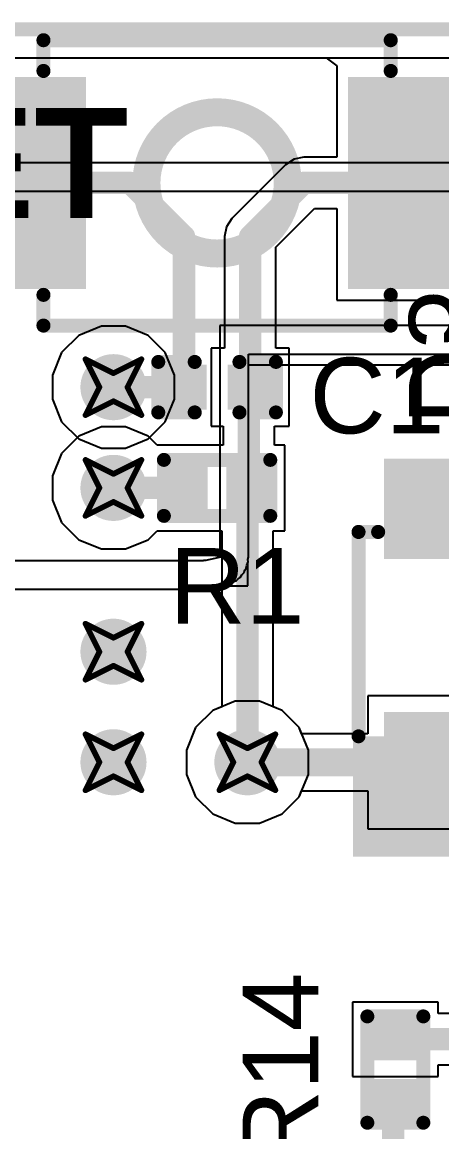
# Model space of a CAD drawing. Header units: inches. Extents: x -6 to 328, y -12 to 81.
# Drawn here: x 4.25 to 8.06, y 26.64 to 36.71 of the extents above; entities that cross this region are included whole.
import ezdxf

# ---------------------------------------------------------------- set-up
doc = ezdxf.new("R2010")
doc.units = ezdxf.units.IN
for name, color, linetype in [('Board Outline', 216, 'Continuous'), ('Bottom Layer', 5, 'Continuous'), ('Bottom Overlay', 54, 'Continuous'), ('Bottom Paste', 16, 'Continuous'), ('Bottom Solder', 6, 'Continuous'), ('Drill Drawing', 1, 'Continuous'), ('Top Layer', 1, 'Continuous'), ('Top Overlay', 2, 'Continuous'), ('Top Paste', 8, 'Continuous'), ('Top Solder', 216, 'Continuous'), ('Via Holes', 16, 'Continuous')]:
    doc.layers.add(name, color=color, linetype=linetype)
doc.styles.add('Arial', font='', dxfattribs={"height": 0.2})
doc.styles.add('Arial_Bold', font='', dxfattribs={"height": 0.2})
doc.styles.get('Arial').set_extended_font_data('Arial')
doc.styles.get('Arial_Bold').set_extended_font_data('Arial', bold=True)

# ---------------------------------------------------------------- blocks, each defined once
blk = doc.blocks.new('SOD_323_B_1')
at = {"layer": 'Bottom Layer'}
for points in [[(-0.75, -0.45), (-1.55, -0.45), (-1.55, 0.45), (-0.75, 0.45)], [(1.55, -0.45), (0.75, -0.45), (0.75, 0.45), (1.55, 0.45)]]:
    blk.add_hatch(color=5, dxfattribs=at).paths.add_polyline_path(points)
at = {"layer": 'Bottom Overlay'}
for points in [[(-2.007, 0.483), (-0.914, 0.483), (-0.914, 0.787), (-2.007, 0.787)], [(-2.007, -0.508), (-1.575, -0.508), (-1.575, 0.508), (-2.007, 0.508)], [(-2.007, -0.787), (-0.914, -0.787), (-0.914, -0.483), (-2.007, -0.483)]]:
    blk.add_hatch(color=54, dxfattribs=at).paths.add_polyline_path(points)
at = {"layer": 'Bottom Paste'}
for points in [[(-0.75, -0.45), (-1.55, -0.45), (-1.55, 0.45), (-0.75, 0.45)], [(1.55, -0.45), (0.75, -0.45), (0.75, 0.45), (1.55, 0.45)]]:
    blk.add_hatch(color=16, dxfattribs=at).paths.add_polyline_path(points)
at = {"layer": 'Bottom Solder'}
for points in [[(-0.695, -0.505), (-1.605, -0.505), (-1.605, 0.505), (-0.695, 0.505)], [(1.605, -0.505), (0.695, -0.505), (0.695, 0.505), (1.605, 0.505)]]:
    blk.add_hatch(color=6, dxfattribs=at).paths.add_polyline_path(points)
at = {"layer": 'Bottom Overlay'}
for points in [[(-0.914, 0.737, 0.127, 0.127, 0), (0.94, 0.737, 0.127, 0.127, 0)], [(0.94, 0.737, 0.127, 0.127, 0), (0.94, 0.559, 0.127, 0.127, 0)], [(0.94, -0.559, 0.127, 0.127, 0), (0.94, -0.737, 0.127, 0.127, 0)], [(-0.914, -0.737, 0.127, 0.127, 0), (0.94, -0.737, 0.127, 0.127, 0)]]:
    blk.add_lwpolyline(points, format="xyseb", dxfattribs=at)
for points in [[(-0.946, 0.737, 0.0635, 0.0635, 1), (-0.883, 0.737, 0.0635, 0.0635, 1)], [(0.908, 0.737, 0.0635, 0.0635, 1), (0.972, 0.737, 0.0635, 0.0635, 1)], [(0.908, 0.737, 0.0635, 0.0635, 1), (0.972, 0.737, 0.0635, 0.0635, 1)], [(0.908, 0.559, 0.0635, 0.0635, 1), (0.972, 0.559, 0.0635, 0.0635, 1)], [(0.908, -0.559, 0.0635, 0.0635, 1), (0.972, -0.559, 0.0635, 0.0635, 1)], [(-0.946, -0.737, 0.0635, 0.0635, 1), (-0.883, -0.737, 0.0635, 0.0635, 1)], [(0.908, -0.737, 0.0635, 0.0635, 1), (0.972, -0.737, 0.0635, 0.0635, 1)], [(0.908, -0.737, 0.0635, 0.0635, 1), (0.972, -0.737, 0.0635, 0.0635, 1)]]:
    blk.add_lwpolyline(points, format="xyseb", close=True, dxfattribs=at)
blk = doc.blocks.new('B3U_1000P_10')
at = {"layer": 'Top Layer'}
for points in [[(-2.11, 0.86), (-1.29, 0.86), (-1.29, -0.86), (-2.11, -0.86)], [(1.29, 0.86), (2.11, 0.86), (2.11, -0.86), (1.29, -0.86)]]:
    blk.add_hatch(color=1, dxfattribs=at).paths.add_polyline_path(points)
at = {"layer": 'Top Paste'}
for points in [[(-2.11, 0.86), (-1.29, 0.86), (-1.29, -0.86), (-2.11, -0.86)], [(1.29, 0.86), (2.11, 0.86), (2.11, -0.86), (1.29, -0.86)]]:
    blk.add_hatch(color=8, dxfattribs=at).paths.add_polyline_path(points)
at = {"layer": 'Top Solder'}
for points in [[(-2.212, 0.962), (-1.188, 0.962), (-1.188, -0.962), (-2.212, -0.962)], [(1.188, 0.962), (2.212, 0.962), (2.212, -0.962), (1.188, -0.962)]]:
    blk.add_hatch(color=216, dxfattribs=at).paths.add_polyline_path(points)
at = {"layer": 'Top Overlay'}
for points in [[(1.575, 1.295, 0.127, 0.127, 0), (-1.575, 1.295, 0.127, 0.127, 0)], [(-1.575, 1.295, 0.127, 0.127, 0), (-1.575, 1.016, 0.127, 0.127, 0)], [(1.575, 1.295, 0.127, 0.127, 0), (1.575, 1.016, 0.127, 0.127, 0)], [(-1.575, -1.016, 0.127, 0.127, 0), (-1.575, -1.295, 0.127, 0.127, 0)], [(1.575, -1.016, 0.127, 0.127, 0), (1.575, -1.295, 0.127, 0.127, 0)], [(1.575, -1.295, 0.127, 0.127, 0), (-1.575, -1.295, 0.127, 0.127, 0)]]:
    blk.add_lwpolyline(points, format="xyseb", dxfattribs=at)
for points in [[(-1.607, 1.295, 0.0635, 0.0635, 1), (-1.543, 1.295, 0.0635, 0.0635, 1)], [(-1.607, 1.295, 0.0635, 0.0635, 1), (-1.543, 1.295, 0.0635, 0.0635, 1)], [(1.543, 1.295, 0.0635, 0.0635, 1), (1.607, 1.295, 0.0635, 0.0635, 1)], [(1.543, 1.295, 0.0635, 0.0635, 1), (1.607, 1.295, 0.0635, 0.0635, 1)], [(-1.607, 1.016, 0.0635, 0.0635, 1), (-1.543, 1.016, 0.0635, 0.0635, 1)], [(1.543, 1.016, 0.0635, 0.0635, 1), (1.607, 1.016, 0.0635, 0.0635, 1)], [(0.641, 0, 0.254, 0.254, 1), (-0.641, 0, 0.254, 0.254, 1)], [(-0.705, 0, 0.127, 0.127, 1), (-0.578, 0, 0.127, 0.127, 1)], [(0.578, 0, 0.127, 0.127, 1), (0.705, 0, 0.127, 0.127, 1)], [(-1.607, -1.016, 0.0635, 0.0635, 1), (-1.543, -1.016, 0.0635, 0.0635, 1)], [(1.543, -1.016, 0.0635, 0.0635, 1), (1.607, -1.016, 0.0635, 0.0635, 1)], [(-1.607, -1.295, 0.0635, 0.0635, 1), (-1.543, -1.295, 0.0635, 0.0635, 1)], [(-1.607, -1.295, 0.0635, 0.0635, 1), (-1.543, -1.295, 0.0635, 0.0635, 1)], [(1.543, -1.295, 0.0635, 0.0635, 1), (1.607, -1.295, 0.0635, 0.0635, 1)], [(1.543, -1.295, 0.0635, 0.0635, 1), (1.607, -1.295, 0.0635, 0.0635, 1)]]:
    blk.add_lwpolyline(points, format="xyseb", close=True, dxfattribs=at)
blk = doc.blocks.new('R___0201_19')
at = {"layer": 'Top Layer'}
for points in [[(-0.41, 0.185), (-0.14, 0.185), (-0.14, -0.185), (-0.41, -0.185)], [(0.14, 0.185), (0.41, 0.185), (0.41, -0.185), (0.14, -0.185)]]:
    blk.add_hatch(color=1, dxfattribs=at).paths.add_polyline_path(points)
at = {"layer": 'Top Paste'}
for points in [[(-0.41, 0.185), (-0.14, 0.185), (-0.14, -0.185), (-0.41, -0.185)], [(0.14, 0.185), (0.41, 0.185), (0.41, -0.185), (0.14, -0.185)]]:
    blk.add_hatch(color=8, dxfattribs=at).paths.add_polyline_path(points)
at = {"layer": 'Top Solder'}
for points in [[(-0.465, 0.24), (-0.085, 0.24), (-0.085, -0.24), (-0.465, -0.24)], [(0.085, 0.24), (0.465, 0.24), (0.465, -0.24), (0.085, -0.24)]]:
    blk.add_hatch(color=216, dxfattribs=at).paths.add_polyline_path(points)
at = {"layer": 'Top Overlay'}
for points in [[(-0.483, 0.254, 0.127, 0.127, 0), (0.483, 0.254, 0.127, 0.127, 0)], [(-0.483, 0.254, 0.127, 0.127, 0), (-0.483, -0.254, 0.127, 0.127, 0)], [(0.483, 0.254, 0.127, 0.127, 0), (0.483, -0.254, 0.127, 0.127, 0)], [(-0.483, -0.254, 0.127, 0.127, 0), (0.483, -0.254, 0.127, 0.127, 0)]]:
    blk.add_lwpolyline(points, format="xyseb", dxfattribs=at)
for points in [[(-0.514, 0.254, 0.0635, 0.0635, 1), (-0.451, 0.254, 0.0635, 0.0635, 1)], [(-0.514, 0.254, 0.0635, 0.0635, 1), (-0.451, 0.254, 0.0635, 0.0635, 1)], [(0.451, 0.254, 0.0635, 0.0635, 1), (0.514, 0.254, 0.0635, 0.0635, 1)], [(0.451, 0.254, 0.0635, 0.0635, 1), (0.514, 0.254, 0.0635, 0.0635, 1)], [(-0.514, -0.254, 0.0635, 0.0635, 1), (-0.451, -0.254, 0.0635, 0.0635, 1)], [(-0.514, -0.254, 0.0635, 0.0635, 1), (-0.451, -0.254, 0.0635, 0.0635, 1)], [(0.451, -0.254, 0.0635, 0.0635, 1), (0.514, -0.254, 0.0635, 0.0635, 1)], [(0.451, -0.254, 0.0635, 0.0635, 1), (0.514, -0.254, 0.0635, 0.0635, 1)]]:
    blk.add_lwpolyline(points, format="xyseb", close=True, dxfattribs=at)
blk = doc.blocks.new('R___0201_32')
at = {"layer": 'Top Layer'}
for points in [[(-0.41, 0.185), (-0.14, 0.185), (-0.14, -0.185), (-0.41, -0.185)], [(0.14, 0.185), (0.41, 0.185), (0.41, -0.185), (0.14, -0.185)]]:
    blk.add_hatch(color=1, dxfattribs=at).paths.add_polyline_path(points)
at = {"layer": 'Top Paste'}
for points in [[(-0.41, 0.185), (-0.14, 0.185), (-0.14, -0.185), (-0.41, -0.185)], [(0.14, 0.185), (0.41, 0.185), (0.41, -0.185), (0.14, -0.185)]]:
    blk.add_hatch(color=8, dxfattribs=at).paths.add_polyline_path(points)
at = {"layer": 'Top Solder'}
for points in [[(-0.465, 0.24), (-0.085, 0.24), (-0.085, -0.24), (-0.465, -0.24)], [(0.085, 0.24), (0.465, 0.24), (0.465, -0.24), (0.085, -0.24)]]:
    blk.add_hatch(color=216, dxfattribs=at).paths.add_polyline_path(points)
at = {"layer": 'Top Overlay'}
for points in [[(-0.483, -0.254, 0.127, 0.127, 0), (-0.483, 0.254, 0.127, 0.127, 0)], [(-0.483, 0.254, 0.127, 0.127, 0), (0.483, 0.254, 0.127, 0.127, 0)], [(0.483, -0.254, 0.127, 0.127, 0), (0.483, 0.254, 0.127, 0.127, 0)], [(-0.483, -0.254, 0.127, 0.127, 0), (0.483, -0.254, 0.127, 0.127, 0)]]:
    blk.add_lwpolyline(points, format="xyseb", dxfattribs=at)
for points in [[(-0.514, 0.254, 0.0635, 0.0635, 1), (-0.451, 0.254, 0.0635, 0.0635, 1)], [(-0.514, 0.254, 0.0635, 0.0635, 1), (-0.451, 0.254, 0.0635, 0.0635, 1)], [(0.451, 0.254, 0.0635, 0.0635, 1), (0.514, 0.254, 0.0635, 0.0635, 1)], [(0.451, 0.254, 0.0635, 0.0635, 1), (0.514, 0.254, 0.0635, 0.0635, 1)], [(-0.514, -0.254, 0.0635, 0.0635, 1), (-0.451, -0.254, 0.0635, 0.0635, 1)], [(-0.514, -0.254, 0.0635, 0.0635, 1), (-0.451, -0.254, 0.0635, 0.0635, 1)], [(0.451, -0.254, 0.0635, 0.0635, 1), (0.514, -0.254, 0.0635, 0.0635, 1)], [(0.451, -0.254, 0.0635, 0.0635, 1), (0.514, -0.254, 0.0635, 0.0635, 1)]]:
    blk.add_lwpolyline(points, format="xyseb", close=True, dxfattribs=at)
blk = doc.blocks.new('CAP_0201_81')
at = {"layer": 'Top Layer'}
for points in [[(-0.45, 0.15), (-0.15, 0.15), (-0.15, -0.15), (-0.45, -0.15)], [(0.15, 0.15), (0.45, 0.15), (0.45, -0.15), (0.15, -0.15)]]:
    blk.add_hatch(color=1, dxfattribs=at).paths.add_polyline_path(points)
at = {"layer": 'Top Paste'}
for points in [[(-0.45, 0.15), (-0.15, 0.15), (-0.15, -0.15), (-0.45, -0.15)], [(0.15, 0.15), (0.45, 0.15), (0.45, -0.15), (0.15, -0.15)]]:
    blk.add_hatch(color=8, dxfattribs=at).paths.add_polyline_path(points)
at = {"layer": 'Top Solder'}
for points in [[(-0.505, 0.205), (-0.095, 0.205), (-0.095, -0.205), (-0.505, -0.205)], [(0.095, 0.205), (0.505, 0.205), (0.505, -0.205), (0.095, -0.205)]]:
    blk.add_hatch(color=216, dxfattribs=at).paths.add_polyline_path(points)
at = {"layer": 'Top Overlay'}
for points in [[(-0.203, 0.229, 0.127, 0.127, 0), (-0.533, 0.229, 0.127, 0.127, 0)], [(-0.533, 0.229, 0.127, 0.127, 0), (-0.533, -0.229, 0.127, 0.127, 0)], [(0.533, 0.229, 0.127, 0.127, 0), (0.203, 0.229, 0.127, 0.127, 0)], [(0.533, 0.229, 0.127, 0.127, 0), (0.533, -0.229, 0.127, 0.127, 0)], [(-0.203, -0.229, 0.127, 0.127, 0), (-0.533, -0.229, 0.127, 0.127, 0)], [(0.533, -0.229, 0.127, 0.127, 0), (0.203, -0.229, 0.127, 0.127, 0)]]:
    blk.add_lwpolyline(points, format="xyseb", dxfattribs=at)
for points in [[(-0.565, 0.229, 0.0635, 0.0635, 1), (-0.502, 0.229, 0.0635, 0.0635, 1)], [(-0.565, 0.229, 0.0635, 0.0635, 1), (-0.502, 0.229, 0.0635, 0.0635, 1)], [(-0.235, 0.229, 0.0635, 0.0635, 1), (-0.171, 0.229, 0.0635, 0.0635, 1)], [(0.171, 0.229, 0.0635, 0.0635, 1), (0.235, 0.229, 0.0635, 0.0635, 1)], [(0.502, 0.229, 0.0635, 0.0635, 1), (0.565, 0.229, 0.0635, 0.0635, 1)], [(0.502, 0.229, 0.0635, 0.0635, 1), (0.565, 0.229, 0.0635, 0.0635, 1)], [(-0.565, -0.229, 0.0635, 0.0635, 1), (-0.502, -0.229, 0.0635, 0.0635, 1)], [(-0.565, -0.229, 0.0635, 0.0635, 1), (-0.502, -0.229, 0.0635, 0.0635, 1)], [(-0.235, -0.229, 0.0635, 0.0635, 1), (-0.171, -0.229, 0.0635, 0.0635, 1)], [(0.171, -0.229, 0.0635, 0.0635, 1), (0.235, -0.229, 0.0635, 0.0635, 1)], [(0.502, -0.229, 0.0635, 0.0635, 1), (0.565, -0.229, 0.0635, 0.0635, 1)], [(0.502, -0.229, 0.0635, 0.0635, 1), (0.565, -0.229, 0.0635, 0.0635, 1)]]:
    blk.add_lwpolyline(points, format="xyseb", close=True, dxfattribs=at)

msp = doc.modelspace()

# ---------------------------------------------------------------- hatches: boundary and pattern name
at = {"layer": 'Bottom Layer'}
h = msp.add_hatch(color=5, dxfattribs=at)
edge = h.paths.add_edge_path()
edge.add_arc((5.08, 33.401), 0.3, 0, 360)
h = msp.add_hatch(color=5, dxfattribs=at)
edge = h.paths.add_edge_path()
edge.add_arc((5.08, 32.487), 0.3, 0, 360)
h = msp.add_hatch(color=5, dxfattribs=at)
edge = h.paths.add_edge_path()
edge.add_arc((5.08, 31), 0.3, 0, 360)
h = msp.add_hatch(color=5, dxfattribs=at)
edge = h.paths.add_edge_path()
edge.add_arc((5.08, 29.997), 0.3, 0, 360)
h = msp.add_hatch(color=5, dxfattribs=at)
edge = h.paths.add_edge_path()
edge.add_arc((6.295, 29.997), 0.3, 0, 360)
at = {"layer": 'Top Layer'}
h = msp.add_hatch(color=1, dxfattribs=at)
edge = h.paths.add_edge_path()
edge.add_arc((5.08, 33.401), 0.3, 0, 360)
h = msp.add_hatch(color=1, dxfattribs=at)
edge = h.paths.add_edge_path()
edge.add_arc((5.08, 32.487), 0.3, 0, 360)
h = msp.add_hatch(color=1, dxfattribs=at)
edge = h.paths.add_edge_path()
edge.add_arc((5.08, 31), 0.3, 0, 360)
h = msp.add_hatch(color=1, dxfattribs=at)
edge = h.paths.add_edge_path()
edge.add_arc((5.08, 29.997), 0.3, 0, 360)
h = msp.add_hatch(color=1, dxfattribs=at)
edge = h.paths.add_edge_path()
edge.add_arc((6.295, 29.997), 0.3, 0, 360)
at = {"layer": 'Via Holes'}
h = msp.add_hatch(color=7, dxfattribs=at)
edge = h.paths.add_edge_path()
edge.add_arc((5.08, 33.401), 0.15, 0, 360)
h = msp.add_hatch(color=7, dxfattribs=at)
edge = h.paths.add_edge_path()
edge.add_arc((5.08, 32.487), 0.15, 0, 360)
h = msp.add_hatch(color=7, dxfattribs=at)
edge = h.paths.add_edge_path()
edge.add_arc((5.08, 31), 0.15, 0, 360)
h = msp.add_hatch(color=7, dxfattribs=at)
edge = h.paths.add_edge_path()
edge.add_arc((5.08, 29.997), 0.15, 0, 360)
h = msp.add_hatch(color=7, dxfattribs=at)
edge = h.paths.add_edge_path()
edge.add_arc((6.295, 29.997), 0.15, 0, 360)

# ---------------------------------------------------------------- linework, layer by layer
at = {"layer": 'Board Outline'}
msp.add_lwpolyline([(-1.407, 36.65, 0.127, 0.127, 0), (32.407, 36.65, 0.127, 0.127, 0)], format="xyseb", dxfattribs=at)
at = {"layer": 'Bottom Layer'}
for p, q in [((-1.3, 36.391), (32.3, 36.391)), ((23.673, 35.438), (-0.559, 35.438)), ((-0.533, 35.179), (23.556, 35.179)), ((4.97, 33.955), (4.766, 33.871)), ((5.19, 33.955), (4.97, 33.955)), ((5.394, 33.871), (5.19, 33.955)), ((14.594, 33.96), (6.045, 33.96)), ((6.045, 33.96), (6.045, 31.862)), ((4.766, 33.871), (4.61, 33.715)), ((5.55, 33.715), (5.394, 33.871)), ((4.61, 33.715), (4.526, 33.511)), ((5.634, 33.511), (5.55, 33.715)), ((6.304, 31.857), (6.304, 33.701)), ((6.304, 33.701), (12.433, 33.701)), ((6.304, 31.857), (6.304, 33.604)), ((6.304, 33.604), (11.836, 33.604)), ((4.526, 33.511), (4.526, 33.291)), ((5.634, 33.291), (5.634, 33.511)), ((4.526, 33.291), (4.61, 33.087)), ((5.55, 33.087), (5.634, 33.291)), ((4.61, 33.087), (4.766, 32.931)), ((5.394, 32.931), (5.55, 33.087)), ((4.766, 32.931), (4.97, 32.847)), ((5.19, 32.847), (5.394, 32.931)), ((4.97, 32.847), (5.19, 32.847)), ((5.895, 31.826), (1.665, 31.826)), ((5.9, 31.827), (5.895, 31.826)), ((5.918, 31.827), (5.9, 31.827)), ((5.942, 31.833), (5.918, 31.827)), ((5.945, 31.833), (5.942, 31.833)), ((6.04, 31.856), (5.945, 31.833)), ((6.044, 31.857), (6.04, 31.856)), ((6.045, 31.862), (6.044, 31.857)), ((6.3, 31.836), (6.304, 31.857)), ((6.3, 31.837), (6.304, 31.857)), ((6.301, 31.817), (6.3, 31.837)), ((6.301, 31.815), (6.3, 31.836)), ((6.265, 31.72), (6.273, 31.74)), ((6.273, 31.74), (6.284, 31.758)), ((6.284, 31.758), (6.29, 31.787)), ((6.29, 31.787), (6.301, 31.815)), ((6.299, 31.812), (6.301, 31.817)), ((6.299, 31.598), (6.299, 31.812)), ((6.144, 31.618), (6.169, 31.634)), ((6.169, 31.634), (6.196, 31.646)), ((6.196, 31.646), (6.211, 31.662)), ((6.211, 31.662), (6.228, 31.674)), ((6.228, 31.674), (6.245, 31.698)), ((6.245, 31.698), (6.265, 31.72)), ((1.906, 31.567), (5.895, 31.567)), ((2.078, 31.567), (5.92, 31.567)), ((5.895, 31.567), (5.9, 31.568)), ((5.9, 31.568), (5.92, 31.568)), ((5.92, 31.567), (5.951, 31.573)), ((5.92, 31.568), (5.94, 31.572)), ((5.94, 31.572), (5.945, 31.572)), ((5.945, 31.572), (5.951, 31.573)), ((5.951, 31.573), (5.954, 31.575)), ((5.951, 31.573), (5.982, 31.575)), ((5.954, 31.575), (5.982, 31.576)), ((5.982, 31.575), (6.076, 31.598)), ((5.982, 31.576), (6, 31.58)), ((6, 31.58), (6.104, 31.605)), ((6.076, 31.598), (6.299, 31.598)), ((6.104, 31.605), (6.124, 31.613)), ((6.124, 31.613), (6.144, 31.618)), ((6.185, 30.551), (5.981, 30.467)), ((6.185, 30.551), (5.981, 30.467)), ((6.405, 30.551), (6.185, 30.551)), ((6.405, 30.551), (6.185, 30.551)), ((6.609, 30.467), (6.405, 30.551)), ((6.609, 30.467), (6.405, 30.551)), ((8.693, 30.601), (7.387, 30.601)), ((7.387, 30.601), (7.387, 30.256)), ((8.693, 30.601), (7.387, 30.601)), ((7.387, 30.601), (7.387, 30.256)), ((5.981, 30.467), (5.825, 30.311)), ((5.981, 30.467), (5.825, 30.311)), ((6.764, 30.311), (6.609, 30.467)), ((6.764, 30.311), (6.609, 30.467)), ((5.825, 30.311), (5.741, 30.108)), ((5.825, 30.311), (5.741, 30.108)), ((6.787, 30.256), (6.764, 30.311)), ((6.787, 30.256), (6.764, 30.311)), ((7.387, 30.256), (6.787, 30.256)), ((7.387, 30.256), (6.787, 30.256)), ((5.741, 30.108), (5.741, 29.887)), ((5.741, 30.108), (5.741, 29.887)), ((5.741, 29.887), (5.825, 29.684)), ((5.741, 29.887), (5.825, 29.684)), ((6.764, 29.684), (6.787, 29.738)), ((6.764, 29.684), (6.787, 29.738)), ((6.787, 29.738), (7.387, 29.738)), ((6.787, 29.738), (7.387, 29.738)), ((7.387, 29.738), (7.387, 29.394)), ((7.387, 29.738), (7.387, 29.394)), ((5.825, 29.684), (5.981, 29.528)), ((5.825, 29.684), (5.981, 29.528)), ((6.609, 29.528), (6.764, 29.684)), ((6.609, 29.528), (6.764, 29.684)), ((5.981, 29.528), (6.185, 29.443)), ((5.981, 29.528), (6.185, 29.443)), ((6.405, 29.443), (6.609, 29.528)), ((6.405, 29.443), (6.609, 29.528)), ((6.185, 29.443), (6.405, 29.443)), ((6.185, 29.443), (6.405, 29.443)), ((7.387, 29.394), (8.693, 29.394)), ((7.387, 29.394), (8.693, 29.394))]:
    msp.add_line(p, q, dxfattribs=at)
msp.add_lwpolyline([(6.295, 29.997, 0.254, 0.254, 0), (10.439, 29.997, 0.254, 0.254, 0)], format="xyseb", dxfattribs=at)
msp.add_lwpolyline([(6.231, 29.997, 0.127, 0.127, 1), (6.358, 29.997, 0.127, 0.127, 1)], format="xyseb", close=True, dxfattribs=at)
at = {"layer": 'Drill Drawing'}
for points in [[(4.826, 33.655, 0.0508, 0.0508, 0), (5.08, 33.528, 0.0508, 0.0508, 0)], [(4.826, 33.655, 0.0508, 0.0508, 0), (4.953, 33.401, 0.0508, 0.0508, 0)], [(5.08, 33.528, 0.0508, 0.0508, 0), (5.334, 33.655, 0.0508, 0.0508, 0)], [(5.207, 33.401, 0.0508, 0.0508, 0), (5.334, 33.655, 0.0508, 0.0508, 0)], [(4.826, 33.147, 0.0508, 0.0508, 0), (4.953, 33.401, 0.0508, 0.0508, 0)], [(5.207, 33.401, 0.0508, 0.0508, 0), (5.334, 33.147, 0.0508, 0.0508, 0)], [(4.826, 33.147, 0.0508, 0.0508, 0), (5.08, 33.274, 0.0508, 0.0508, 0)], [(5.08, 33.274, 0.0508, 0.0508, 0), (5.334, 33.147, 0.0508, 0.0508, 0)], [(4.826, 32.741, 0.0508, 0.0508, 0), (5.08, 32.614, 0.0508, 0.0508, 0)], [(4.826, 32.741, 0.0508, 0.0508, 0), (4.953, 32.487, 0.0508, 0.0508, 0)], [(5.08, 32.614, 0.0508, 0.0508, 0), (5.334, 32.741, 0.0508, 0.0508, 0)], [(5.207, 32.487, 0.0508, 0.0508, 0), (5.334, 32.741, 0.0508, 0.0508, 0)], [(4.826, 32.233, 0.0508, 0.0508, 0), (4.953, 32.487, 0.0508, 0.0508, 0)], [(5.207, 32.487, 0.0508, 0.0508, 0), (5.334, 32.233, 0.0508, 0.0508, 0)], [(4.826, 32.233, 0.0508, 0.0508, 0), (5.08, 32.36, 0.0508, 0.0508, 0)], [(5.08, 32.36, 0.0508, 0.0508, 0), (5.334, 32.233, 0.0508, 0.0508, 0)], [(4.826, 31.254, 0.0508, 0.0508, 0), (5.08, 31.127, 0.0508, 0.0508, 0)], [(4.826, 31.254, 0.0508, 0.0508, 0), (4.953, 31, 0.0508, 0.0508, 0)], [(5.08, 31.127, 0.0508, 0.0508, 0), (5.334, 31.254, 0.0508, 0.0508, 0)], [(5.207, 31, 0.0508, 0.0508, 0), (5.334, 31.254, 0.0508, 0.0508, 0)], [(4.826, 30.746, 0.0508, 0.0508, 0), (4.953, 31, 0.0508, 0.0508, 0)], [(5.207, 31, 0.0508, 0.0508, 0), (5.334, 30.746, 0.0508, 0.0508, 0)], [(4.826, 30.746, 0.0508, 0.0508, 0), (5.08, 30.873, 0.0508, 0.0508, 0)], [(5.08, 30.873, 0.0508, 0.0508, 0), (5.334, 30.746, 0.0508, 0.0508, 0)], [(4.826, 30.251, 0.0508, 0.0508, 0), (5.08, 30.124, 0.0508, 0.0508, 0)], [(4.826, 30.251, 0.0508, 0.0508, 0), (4.953, 29.997, 0.0508, 0.0508, 0)], [(5.08, 30.124, 0.0508, 0.0508, 0), (5.334, 30.251, 0.0508, 0.0508, 0)], [(5.207, 29.997, 0.0508, 0.0508, 0), (5.334, 30.251, 0.0508, 0.0508, 0)], [(6.041, 30.251, 0.0508, 0.0508, 0), (6.295, 30.124, 0.0508, 0.0508, 0)], [(6.041, 30.251, 0.0508, 0.0508, 0), (6.168, 29.997, 0.0508, 0.0508, 0)], [(6.295, 30.124, 0.0508, 0.0508, 0), (6.549, 30.251, 0.0508, 0.0508, 0)], [(6.422, 29.997, 0.0508, 0.0508, 0), (6.549, 30.251, 0.0508, 0.0508, 0)], [(4.826, 29.743, 0.0508, 0.0508, 0), (4.953, 29.997, 0.0508, 0.0508, 0)], [(5.207, 29.997, 0.0508, 0.0508, 0), (5.334, 29.743, 0.0508, 0.0508, 0)], [(6.041, 29.743, 0.0508, 0.0508, 0), (6.168, 29.997, 0.0508, 0.0508, 0)], [(6.422, 29.997, 0.0508, 0.0508, 0), (6.549, 29.743, 0.0508, 0.0508, 0)], [(4.826, 29.743, 0.0508, 0.0508, 0), (5.08, 29.87, 0.0508, 0.0508, 0)], [(5.08, 29.87, 0.0508, 0.0508, 0), (5.334, 29.743, 0.0508, 0.0508, 0)], [(6.041, 29.743, 0.0508, 0.0508, 0), (6.295, 29.87, 0.0508, 0.0508, 0)], [(6.295, 29.87, 0.0508, 0.0508, 0), (6.549, 29.743, 0.0508, 0.0508, 0)]]:
    msp.add_lwpolyline(points, format="xyseb", dxfattribs=at)
for points in [[(4.813, 33.655, 0.0254, 0.0254, 1), (4.839, 33.655, 0.0254, 0.0254, 1)], [(4.813, 33.655, 0.0254, 0.0254, 1), (4.839, 33.655, 0.0254, 0.0254, 1)], [(5.321, 33.655, 0.0254, 0.0254, 1), (5.347, 33.655, 0.0254, 0.0254, 1)], [(5.321, 33.655, 0.0254, 0.0254, 1), (5.347, 33.655, 0.0254, 0.0254, 1)], [(5.067, 33.528, 0.0254, 0.0254, 1), (5.093, 33.528, 0.0254, 0.0254, 1)], [(5.067, 33.528, 0.0254, 0.0254, 1), (5.093, 33.528, 0.0254, 0.0254, 1)], [(4.94, 33.401, 0.0254, 0.0254, 1), (4.966, 33.401, 0.0254, 0.0254, 1)], [(4.94, 33.401, 0.0254, 0.0254, 1), (4.966, 33.401, 0.0254, 0.0254, 1)], [(5.194, 33.401, 0.0254, 0.0254, 1), (5.22, 33.401, 0.0254, 0.0254, 1)], [(5.194, 33.401, 0.0254, 0.0254, 1), (5.22, 33.401, 0.0254, 0.0254, 1)], [(5.067, 33.274, 0.0254, 0.0254, 1), (5.093, 33.274, 0.0254, 0.0254, 1)], [(5.067, 33.274, 0.0254, 0.0254, 1), (5.093, 33.274, 0.0254, 0.0254, 1)], [(4.813, 33.147, 0.0254, 0.0254, 1), (4.839, 33.147, 0.0254, 0.0254, 1)], [(4.813, 33.147, 0.0254, 0.0254, 1), (4.839, 33.147, 0.0254, 0.0254, 1)], [(5.321, 33.147, 0.0254, 0.0254, 1), (5.347, 33.147, 0.0254, 0.0254, 1)], [(5.321, 33.147, 0.0254, 0.0254, 1), (5.347, 33.147, 0.0254, 0.0254, 1)], [(4.813, 32.741, 0.0254, 0.0254, 1), (4.839, 32.741, 0.0254, 0.0254, 1)], [(4.813, 32.741, 0.0254, 0.0254, 1), (4.839, 32.741, 0.0254, 0.0254, 1)], [(5.321, 32.741, 0.0254, 0.0254, 1), (5.347, 32.741, 0.0254, 0.0254, 1)], [(5.321, 32.741, 0.0254, 0.0254, 1), (5.347, 32.741, 0.0254, 0.0254, 1)], [(5.067, 32.614, 0.0254, 0.0254, 1), (5.093, 32.614, 0.0254, 0.0254, 1)], [(5.067, 32.614, 0.0254, 0.0254, 1), (5.093, 32.614, 0.0254, 0.0254, 1)], [(4.94, 32.487, 0.0254, 0.0254, 1), (4.966, 32.487, 0.0254, 0.0254, 1)], [(4.94, 32.487, 0.0254, 0.0254, 1), (4.966, 32.487, 0.0254, 0.0254, 1)], [(5.194, 32.487, 0.0254, 0.0254, 1), (5.22, 32.487, 0.0254, 0.0254, 1)], [(5.194, 32.487, 0.0254, 0.0254, 1), (5.22, 32.487, 0.0254, 0.0254, 1)], [(5.067, 32.36, 0.0254, 0.0254, 1), (5.093, 32.36, 0.0254, 0.0254, 1)], [(5.067, 32.36, 0.0254, 0.0254, 1), (5.093, 32.36, 0.0254, 0.0254, 1)], [(4.813, 32.233, 0.0254, 0.0254, 1), (4.839, 32.233, 0.0254, 0.0254, 1)], [(4.813, 32.233, 0.0254, 0.0254, 1), (4.839, 32.233, 0.0254, 0.0254, 1)], [(5.321, 32.233, 0.0254, 0.0254, 1), (5.347, 32.233, 0.0254, 0.0254, 1)], [(5.321, 32.233, 0.0254, 0.0254, 1), (5.347, 32.233, 0.0254, 0.0254, 1)], [(4.813, 31.254, 0.0254, 0.0254, 1), (4.839, 31.254, 0.0254, 0.0254, 1)], [(4.813, 31.254, 0.0254, 0.0254, 1), (4.839, 31.254, 0.0254, 0.0254, 1)], [(5.321, 31.254, 0.0254, 0.0254, 1), (5.347, 31.254, 0.0254, 0.0254, 1)], [(5.321, 31.254, 0.0254, 0.0254, 1), (5.347, 31.254, 0.0254, 0.0254, 1)], [(5.067, 31.127, 0.0254, 0.0254, 1), (5.093, 31.127, 0.0254, 0.0254, 1)], [(5.067, 31.127, 0.0254, 0.0254, 1), (5.093, 31.127, 0.0254, 0.0254, 1)], [(4.94, 31, 0.0254, 0.0254, 1), (4.966, 31, 0.0254, 0.0254, 1)], [(4.94, 31, 0.0254, 0.0254, 1), (4.966, 31, 0.0254, 0.0254, 1)], [(5.194, 31, 0.0254, 0.0254, 1), (5.22, 31, 0.0254, 0.0254, 1)], [(5.194, 31, 0.0254, 0.0254, 1), (5.22, 31, 0.0254, 0.0254, 1)], [(5.067, 30.873, 0.0254, 0.0254, 1), (5.093, 30.873, 0.0254, 0.0254, 1)], [(5.067, 30.873, 0.0254, 0.0254, 1), (5.093, 30.873, 0.0254, 0.0254, 1)], [(4.813, 30.746, 0.0254, 0.0254, 1), (4.839, 30.746, 0.0254, 0.0254, 1)], [(4.813, 30.746, 0.0254, 0.0254, 1), (4.839, 30.746, 0.0254, 0.0254, 1)], [(5.321, 30.746, 0.0254, 0.0254, 1), (5.347, 30.746, 0.0254, 0.0254, 1)], [(5.321, 30.746, 0.0254, 0.0254, 1), (5.347, 30.746, 0.0254, 0.0254, 1)], [(4.813, 30.251, 0.0254, 0.0254, 1), (4.839, 30.251, 0.0254, 0.0254, 1)], [(4.813, 30.251, 0.0254, 0.0254, 1), (4.839, 30.251, 0.0254, 0.0254, 1)], [(5.321, 30.251, 0.0254, 0.0254, 1), (5.347, 30.251, 0.0254, 0.0254, 1)], [(5.321, 30.251, 0.0254, 0.0254, 1), (5.347, 30.251, 0.0254, 0.0254, 1)], [(6.028, 30.251, 0.0254, 0.0254, 1), (6.054, 30.251, 0.0254, 0.0254, 1)], [(6.028, 30.251, 0.0254, 0.0254, 1), (6.054, 30.251, 0.0254, 0.0254, 1)], [(6.536, 30.251, 0.0254, 0.0254, 1), (6.562, 30.251, 0.0254, 0.0254, 1)], [(6.536, 30.251, 0.0254, 0.0254, 1), (6.562, 30.251, 0.0254, 0.0254, 1)], [(5.067, 30.124, 0.0254, 0.0254, 1), (5.093, 30.124, 0.0254, 0.0254, 1)], [(5.067, 30.124, 0.0254, 0.0254, 1), (5.093, 30.124, 0.0254, 0.0254, 1)], [(6.282, 30.124, 0.0254, 0.0254, 1), (6.308, 30.124, 0.0254, 0.0254, 1)], [(6.282, 30.124, 0.0254, 0.0254, 1), (6.308, 30.124, 0.0254, 0.0254, 1)], [(4.94, 29.997, 0.0254, 0.0254, 1), (4.966, 29.997, 0.0254, 0.0254, 1)], [(4.94, 29.997, 0.0254, 0.0254, 1), (4.966, 29.997, 0.0254, 0.0254, 1)], [(5.194, 29.997, 0.0254, 0.0254, 1), (5.22, 29.997, 0.0254, 0.0254, 1)], [(5.194, 29.997, 0.0254, 0.0254, 1), (5.22, 29.997, 0.0254, 0.0254, 1)], [(6.155, 29.997, 0.0254, 0.0254, 1), (6.181, 29.997, 0.0254, 0.0254, 1)], [(6.155, 29.997, 0.0254, 0.0254, 1), (6.181, 29.997, 0.0254, 0.0254, 1)], [(6.409, 29.997, 0.0254, 0.0254, 1), (6.435, 29.997, 0.0254, 0.0254, 1)], [(6.409, 29.997, 0.0254, 0.0254, 1), (6.435, 29.997, 0.0254, 0.0254, 1)], [(5.067, 29.87, 0.0254, 0.0254, 1), (5.093, 29.87, 0.0254, 0.0254, 1)], [(5.067, 29.87, 0.0254, 0.0254, 1), (5.093, 29.87, 0.0254, 0.0254, 1)], [(6.282, 29.87, 0.0254, 0.0254, 1), (6.308, 29.87, 0.0254, 0.0254, 1)], [(6.282, 29.87, 0.0254, 0.0254, 1), (6.308, 29.87, 0.0254, 0.0254, 1)], [(4.813, 29.743, 0.0254, 0.0254, 1), (4.839, 29.743, 0.0254, 0.0254, 1)], [(4.813, 29.743, 0.0254, 0.0254, 1), (4.839, 29.743, 0.0254, 0.0254, 1)], [(5.321, 29.743, 0.0254, 0.0254, 1), (5.347, 29.743, 0.0254, 0.0254, 1)], [(5.321, 29.743, 0.0254, 0.0254, 1), (5.347, 29.743, 0.0254, 0.0254, 1)], [(6.028, 29.743, 0.0254, 0.0254, 1), (6.054, 29.743, 0.0254, 0.0254, 1)], [(6.028, 29.743, 0.0254, 0.0254, 1), (6.054, 29.743, 0.0254, 0.0254, 1)], [(6.536, 29.743, 0.0254, 0.0254, 1), (6.562, 29.743, 0.0254, 0.0254, 1)], [(6.536, 29.743, 0.0254, 0.0254, 1), (6.562, 29.743, 0.0254, 0.0254, 1)]]:
    msp.add_lwpolyline(points, format="xyseb", close=True, dxfattribs=at)
at = {"layer": 'Top Layer'}
for p, q in [((-1.3, 36.391), (7.01, 36.391)), ((7.01, 36.391), (7.107, 36.318)), ((7.107, 36.318), (7.107, 36.264)), ((7.107, 36.264), (7.107, 35.488)), ((6.718, 35.471), (6.642, 35.42)), ((6.807, 35.488), (6.718, 35.471)), ((7.107, 35.488), (6.807, 35.488)), ((6.642, 35.42), (6.155, 34.933)), ((6.553, 34.671), (6.904, 35.022)), ((6.904, 35.022), (7.107, 35.022)), ((7.107, 35.022), (7.107, 34.192)), ((6.104, 34.857), (6.087, 34.768)), ((6.155, 34.933), (6.104, 34.857)), ((6.087, 34.768), (6.087, 33.754)), ((6.553, 33.754), (6.553, 34.671)), ((7.107, 34.192), (8.333, 34.192)), ((6.087, 33.754), (5.967, 33.754)), ((5.967, 33.754), (5.967, 33.048)), ((6.673, 33.754), (6.553, 33.754)), ((6.673, 33.048), (6.673, 33.754)), ((4.97, 33.041), (4.766, 32.956)), ((5.19, 33.041), (4.97, 33.041)), ((5.394, 32.956), (5.19, 33.041)), ((5.967, 33.048), (6.074, 33.048)), ((6.074, 33.048), (6.074, 32.875)), ((6.54, 32.875), (6.54, 33.048)), ((6.54, 33.048), (6.673, 33.048)), ((4.766, 32.956), (4.61, 32.8)), ((5.475, 32.875), (5.394, 32.956)), ((6.074, 32.875), (5.475, 32.875)), ((6.633, 32.875), (6.54, 32.875)), ((6.633, 32.098), (6.633, 32.875)), ((4.61, 32.8), (4.526, 32.597)), ((4.526, 32.597), (4.526, 32.376)), ((4.526, 32.376), (4.61, 32.173)), ((4.61, 32.173), (4.766, 32.017)), ((5.394, 32.017), (5.475, 32.098)), ((5.475, 32.098), (6.062, 32.098)), ((6.062, 32.098), (6.062, 30.501)), ((6.528, 30.501), (6.528, 32.098)), ((6.528, 32.098), (6.633, 32.098)), ((4.766, 32.017), (4.97, 31.933)), ((4.97, 31.933), (5.19, 31.933)), ((5.19, 31.933), (5.394, 32.017)), ((5.981, 30.467), (5.825, 30.311)), ((6.062, 30.501), (5.981, 30.467)), ((6.609, 30.467), (6.528, 30.501)), ((6.764, 30.311), (6.609, 30.467)), ((5.825, 30.311), (5.741, 30.108)), ((6.849, 30.108), (6.764, 30.311)), ((5.741, 30.108), (5.741, 29.887)), ((6.849, 29.887), (6.849, 30.108)), ((5.741, 29.887), (5.825, 29.684)), ((6.764, 29.684), (6.849, 29.887)), ((5.825, 29.684), (5.981, 29.528)), ((6.609, 29.528), (6.764, 29.684)), ((5.981, 29.528), (6.185, 29.443)), ((6.405, 29.443), (6.609, 29.528)), ((6.185, 29.443), (6.405, 29.443)), ((8.026, 27.821), (7.249, 27.821)), ((7.249, 27.821), (7.249, 27.145)), ((8.026, 27.716), (8.026, 27.821)), ((8.256, 27.716), (8.026, 27.716)), ((8.026, 27.145), (8.026, 27.25)), ((8.026, 27.25), (8.256, 27.25)), ((7.249, 27.145), (8.026, 27.145))]:
    msp.add_line(p, q, dxfattribs=at)
for points in [[(4.32, 35.255, 0.203, 0.203, 0), (5.232, 35.255, 0.203, 0.203, 0)], [(5.232, 35.255, 0.203, 0.203, 0), (5.72, 34.768, 0.203, 0.203, 0)], [(6.32, 34.768, 0.203, 0.203, 0), (6.807, 35.255, 0.203, 0.203, 0)], [(6.807, 35.255, 0.203, 0.203, 0), (7.72, 35.255, 0.203, 0.203, 0)], [(5.72, 33.401, 0.203, 0.203, 0), (5.72, 34.768, 0.203, 0.203, 0)], [(6.32, 33.401, 0.203, 0.203, 0), (6.32, 34.768, 0.203, 0.203, 0)], [(5.08, 33.401, 0.203, 0.203, 0), (5.72, 33.401, 0.203, 0.203, 0)], [(6.307, 33.389, 0.203, 0.203, 0), (6.32, 33.401, 0.203, 0.203, 0)], [(6.307, 32.588, 0.203, 0.203, 0), (6.307, 33.389, 0.203, 0.203, 0)], [(6.295, 32.588, 0.203, 0.203, 0), (6.307, 32.588, 0.203, 0.203, 0)], [(6.307, 32.499, 0.203, 0.203, 0), (6.307, 32.588, 0.203, 0.203, 0)], [(6.307, 32.588, 0.203, 0.203, 0), (6.32, 32.588, 0.203, 0.203, 0)], [(5.08, 32.487, 0.203, 0.203, 0), (5.745, 32.487, 0.203, 0.203, 0)], [(6.295, 32.487, 0.203, 0.203, 0), (6.307, 32.499, 0.203, 0.203, 0)], [(6.295, 29.997, 0.203, 0.203, 0), (6.295, 32.487, 0.203, 0.203, 0)], [(7.637, 27.483, 0.203, 0.203, 0), (8.859, 27.483, 0.203, 0.203, 0)], [(7.617, 26.311, 0.203, 0.203, 0), (7.617, 26.926, 0.203, 0.203, 0)]]:
    msp.add_lwpolyline(points, format="xyseb", dxfattribs=at)
for points in [[(4.269, 35.255, 0.102, 0.102, 1), (4.371, 35.255, 0.102, 0.102, 1)], [(5.182, 35.255, 0.102, 0.102, 1), (5.283, 35.255, 0.102, 0.102, 1)], [(5.182, 35.255, 0.102, 0.102, 1), (5.283, 35.255, 0.102, 0.102, 1)], [(6.756, 35.255, 0.102, 0.102, 1), (6.858, 35.255, 0.102, 0.102, 1)], [(6.756, 35.255, 0.102, 0.102, 1), (6.858, 35.255, 0.102, 0.102, 1)], [(7.669, 35.255, 0.102, 0.102, 1), (7.771, 35.255, 0.102, 0.102, 1)], [(5.669, 34.768, 0.102, 0.102, 1), (5.771, 34.768, 0.102, 0.102, 1)], [(5.669, 34.768, 0.102, 0.102, 1), (5.771, 34.768, 0.102, 0.102, 1)], [(6.269, 34.768, 0.102, 0.102, 1), (6.371, 34.768, 0.102, 0.102, 1)], [(6.269, 34.768, 0.102, 0.102, 1), (6.371, 34.768, 0.102, 0.102, 1)], [(5.029, 33.401, 0.102, 0.102, 1), (5.131, 33.401, 0.102, 0.102, 1)], [(5.669, 33.401, 0.102, 0.102, 1), (5.771, 33.401, 0.102, 0.102, 1)], [(5.669, 33.401, 0.102, 0.102, 1), (5.771, 33.401, 0.102, 0.102, 1)], [(6.257, 33.389, 0.102, 0.102, 1), (6.358, 33.389, 0.102, 0.102, 1)], [(6.257, 33.389, 0.102, 0.102, 1), (6.358, 33.389, 0.102, 0.102, 1)], [(6.269, 33.401, 0.102, 0.102, 1), (6.371, 33.401, 0.102, 0.102, 1)], [(6.269, 33.401, 0.102, 0.102, 1), (6.371, 33.401, 0.102, 0.102, 1)], [(6.244, 32.588, 0.102, 0.102, 1), (6.346, 32.588, 0.102, 0.102, 1)], [(6.257, 32.588, 0.102, 0.102, 1), (6.358, 32.588, 0.102, 0.102, 1)], [(6.257, 32.588, 0.102, 0.102, 1), (6.358, 32.588, 0.102, 0.102, 1)], [(6.257, 32.588, 0.102, 0.102, 1), (6.358, 32.588, 0.102, 0.102, 1)], [(6.257, 32.588, 0.102, 0.102, 1), (6.358, 32.588, 0.102, 0.102, 1)], [(6.269, 32.588, 0.102, 0.102, 1), (6.371, 32.588, 0.102, 0.102, 1)], [(5.029, 32.487, 0.102, 0.102, 1), (5.131, 32.487, 0.102, 0.102, 1)], [(5.694, 32.487, 0.102, 0.102, 1), (5.796, 32.487, 0.102, 0.102, 1)], [(6.244, 32.487, 0.102, 0.102, 1), (6.346, 32.487, 0.102, 0.102, 1)], [(6.244, 32.487, 0.102, 0.102, 1), (6.346, 32.487, 0.102, 0.102, 1)], [(6.257, 32.499, 0.102, 0.102, 1), (6.358, 32.499, 0.102, 0.102, 1)], [(6.257, 32.499, 0.102, 0.102, 1), (6.358, 32.499, 0.102, 0.102, 1)], [(6.244, 29.997, 0.102, 0.102, 1), (6.346, 29.997, 0.102, 0.102, 1)], [(7.587, 27.483, 0.102, 0.102, 1), (7.688, 27.483, 0.102, 0.102, 1)], [(7.566, 26.926, 0.102, 0.102, 1), (7.668, 26.926, 0.102, 0.102, 1)]]:
    msp.add_lwpolyline(points, format="xyseb", close=True, dxfattribs=at)

# ---------------------------------------------------------------- block references
for name, p, rotation in [('B3U_1000P_10', (6.02, 35.255), 180), ('CAP_0201_81', (6.02, 33.401), 180), ('SOD_323_B_1', (8.04, 31.147), 90), ('R___0201_19', (7.637, 27.208), 90)]:
    msp.add_blockref(name, p, dxfattribs=dict(rotation=rotation))
msp.add_blockref('R___0201_32', (6.02, 32.487))

# ---------------------------------------------------------------- texts
at = {"layer": 'Bottom Overlay', "style": 'Arial', "text_generation_flag": 2}
msp.add_text('D5', height=0.6858, rotation=270, dxfattribs=at).set_placement((7.76, 33.058))
at = {"layer": 'Top Overlay'}
for s, height, style, p in [('RESET', 1, 'Arial_Bold', (0.558, 34.935)), ('C1', 0.6858, 'Arial', (6.858, 32.982)), ('R1', 0.6858, 'Arial', (5.588, 31.255))]:
    msp.add_text(s, height=height, dxfattribs=dict(at, style=style)).set_placement(p)
at = {"layer": 'Top Overlay', "style": 'Arial'}
msp.add_text('R14', height=0.6858, rotation=90, dxfattribs=at).set_placement((6.937, 26.331))

doc.saveas('drawing.dxf')
